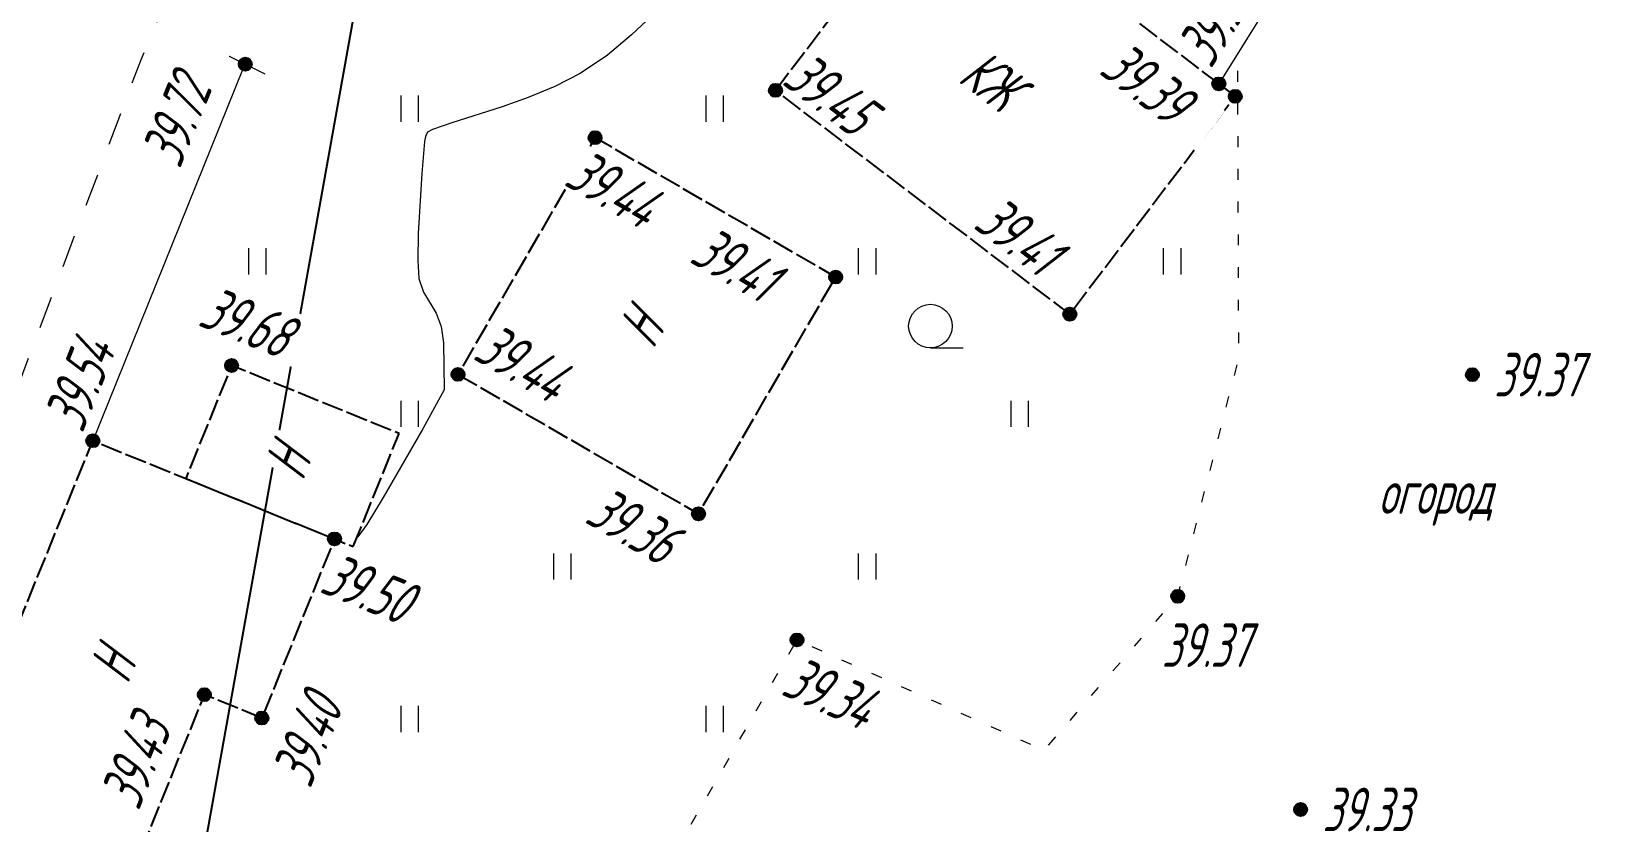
# Model space of a CAD drawing. Extents: x 2208637 to 2213412, y 575334 to 577367.
# Drawn here: x 2211046.31 to 2211082.22, y 576419.92 to 576438.08 of the extents above; entities that cross this region are included whole.
import ezdxf
from ezdxf.enums import TextEntityAlignment as Align

# ---------------------------------------------------------------- set-up
doc = ezdxf.new("R2010")
doc.units = 0
doc.header["$LTSCALE"] = 0.5
for name, pattern in [('2000_13', [1, 1, 0]), ('2000_366_2', [1.5, 0.5, -1]), ('500_189_3_2', [3, 1.5, -1.5])]:
    doc.linetypes.add(name, pattern=pattern)
doc.layers.get('0').update_dxf_attribs({"lineweight": 25})
for name, color, linetype, lineweight in [('ИИ_ГОРИЗОНТАЛИ_ОСН', 32, 'Continuous', 15), ('ИИ_ДОРОГИ_АД', 7, 'Continuous', 25), ('ИИ_ОГРАДЫ', 7, 'Continuous', 25), ('ИИ_ОТМЕТКИ', 7, 'Continuous', 25), ('ИИ_СООРУЖЕНИЯ', 7, 'Continuous', 25), ('ИИ_ТРАССЫ_КЛС', 5, 'Continuous', 40), ('ИИ_УГОДЬЯ', 7, 'Continuous', 25)]:
    doc.layers.add(name, color=color, linetype=linetype, lineweight=lineweight)
doc.styles.add('GOST 2.304', font='cs_gost2304.shx', dxfattribs={"width": 0.8, "oblique": 15})
doc.linetypes.add('2000_417_2', pattern='A,0,[3,Topography.shx,S=1,R=0,X=0,Y=0],-1.5', length=1.5)
doc.linetypes.add('2000_475_1', pattern='A,3,[1,Topography.shx,S=0.5,R=90,X=0,Y=0],0', length=3)

# ---------------------------------------------------------------- blocks, each defined once
blk = doc.blocks.new('Лист 024_УС_ПК2+00-ПК8+57.26|2000_473')
at = {"color": 0, "linetype": 'Continuous', "lineweight": -2}
blk.add_lwpolyline([(0, 1), (0, -1)], dxfattribs=at)
blk = doc.blocks.new('500_401')
at = {"color": 0, "linetype": 'Continuous', "lineweight": -2}
for points in [[(-0.4, 0), (-0.4, 1.2)], [(0.4, 0), (0.4, 1.2)]]:
    blk.add_lwpolyline(points, dxfattribs=at)
blk = doc.blocks.new('500_379')
at = {"color": 0, "linetype": 'Continuous', "lineweight": -2}
blk.add_lwpolyline([(0, -1), (1.5, -1)], dxfattribs=at)
blk.add_circle((0, 0), 1, dxfattribs=at)
blk = doc.blocks.new('500_330_1')
at = {"linetype": 'Continuous', "lineweight": -2}
h = blk.add_hatch(color=0, dxfattribs=at)
h.dxf.hatch_style = 1
edge = h.paths.add_edge_path()
edge.add_arc((0, 0), 0.3, 0, 360)
at = {"color": 0, "linetype": 'Continuous', "lineweight": -2}
blk.add_circle((0, 0), 0.3, dxfattribs=at)
at = {"color": 0, "linetype": 'Continuous', "lineweight": -2, "style": 'GOST 2.304', "flags": 1}
for tag, p in [('Номер', (-1, -1)), ('Номер_рабочей_станции', (-1, -3.5))]:
    blk.add_attdef(tag, text='', height=2, dxfattribs=at).set_placement(p, align=Align.RIGHT)
at = {"color": 0, "linetype": 'Continuous', "lineweight": -2, "style": 'GOST 2.304'}
blk.add_attdef('Высота', (1, -1), '', height=2, dxfattribs=at)
at = {"color": 0, "linetype": 'Continuous', "lineweight": -2, "style": 'GOST 2.304', "flags": 1}
blk.add_attdef('Код', (0, -3.5), '', height=2, dxfattribs=at)

msp = doc.modelspace()

# ---------------------------------------------------------------- linework, layer by layer
at = {"layer": 'ИИ_ГОРИЗОНТАЛИ_ОСН', "elevation": 39.5, "flags": 128}
for points in [[(2211060.907, 576438.761), (2211060.089, 576437.994), (2211059.532, 576437.532), (2211058.906, 576437.11), (2211058.328, 576436.813), (2211057.714, 576436.557), (2211057.118, 576436.344), (2211055.959, 576435.98), (2211055.515, 576435.821), (2211055.407, 576435.765), (2211055.361, 576435.664), (2211055.338, 576435.546), (2211055.276, 576434.817), (2211055.193, 576433.436), (2211055.181, 576432.815), (2211055.207, 576432.409), (2211055.313, 576432.088), (2211055.6, 576431.612), (2211055.716, 576431.304), (2211055.775, 576430.931), (2211055.786, 576429.853), (2211055.299, 576428.957), (2211054.389, 576427.382), (2211054.01, 576426.763), (2211053.806, 576426.482), (2211053.789, 576426.477)], [(2211053.298, 576426.418), (2211053.252, 576426.388)]]:
    msp.add_lwpolyline(points, dxfattribs=at)
at = {"layer": 'ИИ_ДОРОГИ_АД', "color": 7, "linetype": '500_189_3_2', "lineweight": 20, "flags": 128}
msp.add_lwpolyline([(2211074.406, 576451.439), (2211067.486, 576456.207), (2211064.94, 576456.8), (2211063.45, 576457.33), (2211061.46, 576457.55), (2211058.01, 576455.86), (2211055.08, 576452.17), (2211054.33, 576450.47), (2211048.829, 576437.44), (2211045.603, 576428.882), (2211044.022, 576424.863), (2211041.717, 576419.004)], dxfattribs=at)
at = {"layer": 'ИИ_ОГРАДЫ', "linetype": '2000_475_1', "lineweight": 20, "flags": 128}
for points in [[(2211078.809, 576445.278), (2211073.568, 576436.87)], [(2211051.221, 576437.322), (2211051.176, 576437.231), (2211047.722, 576428.682)]]:
    msp.add_lwpolyline(points, dxfattribs=at)
at = {"layer": 'ИИ_СООРУЖЕНИЯ', "linetype": '2000_13', "flags": 128}
for points in [[(2211063.391, 576436.722), (2211065.72, 576439.785), (2211067.189, 576441.718), (2211073.568, 576436.87), (2211073.944, 576436.584), (2211070.147, 576431.587)], [(2211056.104, 576430.206), (2211061.625, 576427.006), (2211064.773, 576432.437), (2211059.251, 576435.636)], [(2211047.652, 576416.38), (2211043.424, 576418.097), (2211047.722, 576428.682), (2211053.269, 576426.43), (2211051.602, 576422.322), (2211050.282, 576422.858)]]:
    msp.add_lwpolyline(points, close=True, dxfattribs=at)
msp.add_lwpolyline([(2211053.699, 576426.255), (2211054.752, 576428.848), (2211050.907, 576430.409), (2211049.854, 576427.816), (2211053.269, 576426.43), (2211053.699, 576426.255)], dxfattribs=at)
at = {"layer": 'ИИ_ТРАССЫ_КЛС', "lineweight": 25, "flags": 128}
msp.add_lwpolyline([(2211060.149, 576474.317), (2211048.614, 576410.066), (2211038.503, 576410.066)], dxfattribs=at)
at = {"layer": 'ИИ_УГОДЬЯ', "linetype": '2000_366_2', "lineweight": 20, "flags": 128}
msp.add_lwpolyline([(2211059.214, 576415.982), (2211063.885, 576424.114), (2211069.556, 576421.581), (2211072.625, 576425.114), (2211074.026, 576430.579), (2211074.002, 576437.567)], dxfattribs=at)

# ---------------------------------------------------------------- block references
at = {"layer": 'ИИ_ОГРАДЫ', "lineweight": 20, "ltscale": 0.5, "xscale": 0.5, "yscale": 0.5, "zscale": 0.5, "rotation": 63.78083373956723}
msp.add_blockref('Лист 024_УС_ПК2+00-ПК8+57.26|2000_473', (2211051.221, 576437.322), dxfattribs=at)
at = {"layer": 'ИИ_УГОДЬЯ', "lineweight": 20, "xscale": 0.5, "yscale": 0.5, "zscale": 0.5}
for name, p in [('500_401', (2211055, 576436)), ('500_401', (2211062, 576436)), ('500_401', (2211051.5, 576432.5)), ('500_401', (2211065.5, 576432.5)), ('500_401', (2211072.5, 576432.5)), ('500_379', (2211066.948, 576431.313)), ('500_401', (2211055, 576429)), ('500_401', (2211069, 576429)), ('500_401', (2211058.5, 576425.5)), ('500_401', (2211065.5, 576425.5)), ('500_401', (2211055, 576422)), ('500_401', (2211062, 576422))]:
    msp.add_blockref(name, p, dxfattribs=at)

# ---------------------------------------------------------------- wipeouts: each hides what was drawn before it
at = {"lineweight": 0}
for points, layer in [([(2211079.937, 576429.629), (2211082.765, 576429.629), (2211082.765, 576430.769), (2211079.937, 576430.769)], 'ИИ_ОТМЕТКИ'), ([(2211075.995, 576419.653), (2211078.803, 576419.653), (2211078.803, 576420.793), (2211075.995, 576420.793)], 'ИИ_ОТМЕТКИ'), ([(2211077.281, 576426.935), (2211080.962, 576426.935), (2211080.962, 576428.106), (2211077.281, 576428.106)], 'ИИ_УГОДЬЯ')]:
    msp.add_wipeout(points, dxfattribs=at).dxf.layer = layer

# ---------------------------------------------------------------- next in the draw order: block references
at = {"layer": 'ИИ_ОТМЕТКИ'}
ref = msp.add_blockref('500_330_1', (2211079.387, 576430.199, 39.373), dxfattribs=dict(at, xscale=0.5, yscale=0.5, zscale=0.5))
ref.add_attrib('Высота', '39.37', (2211079.887, 576429.699, -26.248), dxfattribs={"layer": '0', "color": 0, "linetype": 'Continuous', "lineweight": -2, "height": 1, "style": 'GOST 2.304', "oblique": 15, "width": 0.8})
ref = msp.add_blockref('500_330_1', (2211075.445, 576420.223, 39.325), dxfattribs=dict(at, xscale=0.5, yscale=0.5, zscale=0.5))
ref.add_attrib('Высота', '39.33', (2211075.945, 576419.723, -26.217), dxfattribs={"layer": '0', "color": 0, "linetype": 'Continuous', "lineweight": -2, "height": 1, "style": 'GOST 2.304', "oblique": 15, "width": 0.8})

# ---------------------------------------------------------------- next in the draw order: texts
at = {"layer": 'ИИ_УГОДЬЯ', "linetype": '2000_417_2', "lineweight": 20, "ltscale": 0.5, "style": 'GOST 2.304', "oblique": 15, "width": 0.8}
msp.add_text('огород', height=1, dxfattribs=at).set_placement((2211077.231, 576427.005, -88.25))

# ---------------------------------------------------------------- next in the draw order: wipeouts: each hides what was drawn before it
at = {"lineweight": 0}
for points, layer in [([(2211073.473, 576437.203), (2211074.959, 576439.586), (2211073.991, 576440.189), (2211072.506, 576437.806)], 'ИИ_ОТМЕТКИ'), ([(2211049.802, 576434.922), (2211050.871, 576437.565), (2211049.742, 576438.021), (2211048.673, 576435.378)], 'ИИ_ОТМЕТКИ'), ([(2211067.901, 576433.497), (2211070.057, 576431.859), (2211070.746, 576432.766), (2211068.591, 576434.405)], 'ИИ_ОТМЕТКИ'), ([(2211061.394, 576432.711), (2211063.737, 576431.353), (2211064.309, 576432.34), (2211061.966, 576433.698)], 'ИИ_ОТМЕТКИ'), ([(2211050.126, 576431.255), (2211052.728, 576430.199), (2211053.178, 576431.308), (2211050.577, 576432.365)], 'ИИ_ОТМЕТКИ'), ([(2211047.566, 576428.855), (2211048.565, 576431.328), (2211047.508, 576431.755), (2211046.509, 576429.283)], 'ИИ_ОТМЕТКИ'), ([(2211056.427, 576430.488), (2211058.786, 576429.12), (2211059.358, 576430.107), (2211056.998, 576431.474)], 'ИИ_ОТМЕТКИ'), ([(2211058.989, 576426.741), (2211061.349, 576425.373), (2211061.95, 576426.41), (2211059.589, 576427.777)], 'ИИ_ОТМЕТКИ'), ([(2211052.917, 576425.137), (2211055.518, 576424.081), (2211055.947, 576425.137), (2211053.345, 576426.194)], 'ИИ_ОТМЕТКИ'), ([(2211072.308, 576423.423), (2211075.136, 576423.423), (2211075.136, 576424.563), (2211072.308, 576424.563)], 'ИИ_ОТМЕТКИ'), ([(2211052.796, 576420.701), (2211053.875, 576423.358), (2211052.819, 576423.787), (2211051.74, 576421.13)], 'ИИ_ОТМЕТКИ'), ([(2211063.506, 576422.789), (2211065.942, 576421.701), (2211066.407, 576422.742), (2211063.971, 576423.829)], 'ИИ_ОТМЕТКИ'), ([(2211067.55, 576436.857), (2211068.893, 576435.835), (2211069.583, 576436.743), (2211068.239, 576437.764)], 'ИИ_СООРУЖЕНИЯ'), ([(2211060.671, 576430.774), (2211061.096, 576431.507), (2211060.11, 576432.079), (2211059.685, 576431.345)], 'ИИ_СООРУЖЕНИЯ'), ([(2211052.626, 576427.758), (2211052.945, 576428.544), (2211051.888, 576428.972), (2211051.569, 576428.187)], 'ИИ_СООРУЖЕНИЯ'), ([(2211048.611, 576423.094), (2211048.93, 576423.88), (2211047.873, 576424.309), (2211047.554, 576423.523)], 'ИИ_СООРУЖЕНИЯ')]:
    msp.add_wipeout(points, dxfattribs=at).dxf.layer = layer

# ---------------------------------------------------------------- next in the draw order: block references
at = {"layer": 'ИИ_ОТМЕТКИ'}
ref = msp.add_blockref('500_330_1', (2211051.221, 576437.322, 39.724), dxfattribs=dict(at, xscale=0.5, yscale=0.5, zscale=0.5, rotation=67.99651370906551))
ref.add_attrib('Высота', '39.72', (2211049.719, 576434.902), dxfattribs={"layer": '0', "color": 0, "linetype": 'Continuous', "lineweight": -2, "height": 1, "rotation": 67.9965, "style": 'GOST 2.304', "oblique": 15, "width": 0.8})
ref = msp.add_blockref('500_330_1', (2211070.147, 576431.587, 39.407), dxfattribs=dict(at, xscale=0.4999999999999998, yscale=0.4999999999999998, zscale=0.4999999999999998, rotation=322.7620781796322))
ref.add_attrib('Высота', '39.41', (2211067.903, 576433.583), dxfattribs={"layer": '0', "color": 0, "linetype": 'Continuous', "lineweight": -2, "height": 1, "rotation": 322.7621, "style": 'GOST 2.304', "oblique": 15, "width": 0.8})
ref = msp.add_blockref('500_330_1', (2211050.907, 576430.409, 39.683), dxfattribs=dict(at, xscale=0.5, yscale=0.5, zscale=0.5, rotation=337.9019877660228))
ref.add_attrib('Высота', '39.68', (2211050.106, 576431.339), dxfattribs={"layer": '0', "color": 0, "linetype": 'Continuous', "lineweight": -2, "height": 1, "rotation": 337.902, "style": 'GOST 2.304', "oblique": 15, "width": 0.8})
ref = msp.add_blockref('500_330_1', (2211056.104, 576430.206, 39.438), dxfattribs=dict(at, xscale=0.5, yscale=0.5, zscale=0.5, rotation=329.9070194328324))
ref.add_attrib('Высота', '39.44', (2211056.419, 576430.573), dxfattribs={"layer": '0', "color": 0, "linetype": 'Continuous', "lineweight": -2, "height": 1, "rotation": 329.907, "style": 'GOST 2.304', "oblique": 15, "width": 0.8})
ref = msp.add_blockref('500_330_1', (2211047.722, 576428.682, 39.537), dxfattribs=dict(at, xscale=0.5, yscale=0.5, zscale=0.5, rotation=67.99651370906551))
ref.add_attrib('Высота', '39.54', (2211047.482, 576428.835), dxfattribs={"layer": '0', "color": 0, "linetype": 'Continuous', "lineweight": -2, "height": 1, "rotation": 67.9965, "style": 'GOST 2.304', "oblique": 15, "width": 0.8})
ref = msp.add_blockref('500_330_1', (2211061.625, 576427.006, 39.359), dxfattribs=dict(at, xscale=0.5, yscale=0.5, zscale=0.5, rotation=329.9070194328324))
ref.add_attrib('Высота', '39.36', (2211058.981, 576426.827), dxfattribs={"layer": '0', "color": 0, "linetype": 'Continuous', "lineweight": -2, "height": 1, "rotation": 329.907, "style": 'GOST 2.304', "oblique": 15, "width": 0.8})
ref = msp.add_blockref('500_330_1', (2211053.269, 576426.43, 39.501), dxfattribs=dict(at, xscale=0.5, yscale=0.5, zscale=0.5, rotation=337.9019877669521))
ref.add_attrib('Высота', '39.50', (2211052.897, 576425.221), dxfattribs={"layer": '0', "color": 0, "linetype": 'Continuous', "lineweight": -2, "height": 1, "rotation": 337.902, "style": 'GOST 2.304', "oblique": 15, "width": 0.8})
ref = msp.add_blockref('500_330_1', (2211072.625, 576425.114, 39.37), dxfattribs=dict(at, xscale=0.5, yscale=0.5, zscale=0.5))
ref.add_attrib('Высота', '39.37', (2211072.258, 576423.493), dxfattribs={"layer": '0', "color": 0, "linetype": 'Continuous', "lineweight": -2, "height": 1, "style": 'GOST 2.304', "oblique": 15, "width": 0.8})
ref = msp.add_blockref('500_330_1', (2211063.885, 576424.114, 39.338), dxfattribs=dict(at, xscale=0.5, yscale=0.5, zscale=0.5, rotation=335.9336127938972))
ref.add_attrib('Высота', '39.34', (2211063.489, 576422.873), dxfattribs={"layer": '0', "color": 0, "linetype": 'Continuous', "lineweight": -2, "height": 1, "rotation": 335.9336, "style": 'GOST 2.304', "oblique": 15, "width": 0.8})
ref = msp.add_blockref('500_330_1', (2211051.602, 576422.322, 39.398), dxfattribs=dict(at, xscale=0.4999999999999999, yscale=0.4999999999999999, zscale=0.4999999999999999, rotation=67.901987764414))
ref.add_attrib('Высота', '39.40', (2211052.713, 576420.681), dxfattribs={"layer": '0', "color": 0, "linetype": 'Continuous', "lineweight": -2, "height": 1, "rotation": 67.902, "style": 'GOST 2.304', "oblique": 15, "width": 0.8})

# ---------------------------------------------------------------- next in the draw order: texts
at = {"layer": 'ИИ_СООРУЖЕНИЯ', "ltscale": 0.5, "style": 'GOST 2.304', "oblique": 15, "width": 0.8}
for rotation, p in [(59.907, (2211060.585, 576430.765)), (67.902, (2211052.542, 576427.738))]:
    msp.add_text('Н', height=1, rotation=rotation, dxfattribs=at).set_placement(p)

# ---------------------------------------------------------------- next in the draw order: wipeouts: each hides what was drawn before it
at = {"lineweight": 0}
for points in [[(2211065.735, 576439.203), (2211068.018, 576437.467), (2211068.708, 576438.375), (2211066.425, 576440.11)], [(2211070.785, 576437.038), (2211073.021, 576435.339), (2211073.711, 576436.247), (2211071.475, 576437.946)], [(2211058.515, 576434.479), (2211060.875, 576433.112), (2211061.446, 576434.098), (2211059.087, 576435.465)], [(2211048.857, 576420.193), (2211049.936, 576422.851), (2211048.88, 576423.279), (2211047.801, 576420.622)]]:
    msp.add_wipeout(points, dxfattribs=at).dxf.layer = 'ИИ_ОТМЕТКИ'

# ---------------------------------------------------------------- next in the draw order: block references
at = {"layer": 'ИИ_ОТМЕТКИ'}
ref = msp.add_blockref('500_330_1', (2211073.568, 576436.87, 39.39), dxfattribs=dict(at, xscale=0.5, yscale=0.5, zscale=0.5, rotation=58.05825374202207))
ref.add_attrib('Высота', '39.39', (2211073.387, 576437.197), dxfattribs={"layer": '0', "color": 0, "linetype": 'Continuous', "lineweight": -2, "height": 1, "rotation": 58.0583, "style": 'GOST 2.304', "oblique": 15, "width": 0.8})
ref = msp.add_blockref('500_330_1', (2211073.944, 576436.584, 39.39), dxfattribs=dict(at, xscale=0.4999999999999998, yscale=0.4999999999999998, zscale=0.4999999999999998, rotation=322.7620781796322))
ref.add_attrib('Высота', '39.39', (2211070.788, 576437.124), dxfattribs={"layer": '0', "color": 0, "linetype": 'Continuous', "lineweight": -2, "height": 1, "rotation": 322.7621, "style": 'GOST 2.304', "oblique": 15, "width": 0.8})
ref = msp.add_blockref('500_330_1', (2211059.251, 576435.636, 39.443), dxfattribs=dict(at, xscale=0.5, yscale=0.5, zscale=0.5, rotation=329.9070194328324))
ref.add_attrib('Высота', '39.44', (2211058.507, 576434.565), dxfattribs={"layer": '0', "color": 0, "linetype": 'Continuous', "lineweight": -2, "height": 1, "rotation": 329.907, "style": 'GOST 2.304', "oblique": 15, "width": 0.8})
ref = msp.add_blockref('500_330_1', (2211064.773, 576432.437, 39.414), dxfattribs=dict(at, xscale=0.5, yscale=0.5, zscale=0.5, rotation=329.9070194328324))
ref.add_attrib('Высота', '39.41', (2211061.386, 576432.797), dxfattribs={"layer": '0', "color": 0, "linetype": 'Continuous', "lineweight": -2, "height": 1, "rotation": 329.907, "style": 'GOST 2.304', "oblique": 15, "width": 0.8})
ref = msp.add_blockref('500_330_1', (2211050.282, 576422.858, 39.425), dxfattribs=dict(at, xscale=0.5, yscale=0.5, zscale=0.5, rotation=67.90198775732799))
ref.add_attrib('Высота', '39.43', (2211048.774, 576420.173), dxfattribs={"layer": '0', "color": 0, "linetype": 'Continuous', "lineweight": -2, "height": 1, "rotation": 67.902, "style": 'GOST 2.304', "oblique": 15, "width": 0.8})

# ---------------------------------------------------------------- next in the draw order: texts
at = {"layer": 'ИИ_СООРУЖЕНИЯ', "ltscale": 0.5, "style": 'GOST 2.304', "oblique": 15, "width": 0.8}
for s, rotation, p in [('КЖ', 322.7621, (2211067.552, 576436.943, -88.25)), ('Н', 67.902, (2211048.527, 576423.074))]:
    msp.add_text(s, height=1, rotation=rotation, dxfattribs=at).set_placement(p)

# ---------------------------------------------------------------- next in the draw order: wipeouts: each hides what was drawn before it
at = {"lineweight": 0}
msp.add_wipeout([(2211063.512, 576436.794), (2211065.795, 576435.058), (2211066.485, 576435.966), (2211064.201, 576437.702)], dxfattribs=at).dxf.layer = 'ИИ_ОТМЕТКИ'

# ---------------------------------------------------------------- next in the draw order: block references
at = {"layer": 'ИИ_ОТМЕТКИ'}
ref = msp.add_blockref('500_330_1', (2211063.391, 576436.722, 39.452), dxfattribs=dict(at, xscale=0.4999999999999998, yscale=0.4999999999999998, zscale=0.4999999999999998, rotation=322.7620781796322))
ref.add_attrib('Высота', '39.45', (2211063.514, 576436.88), dxfattribs={"layer": '0', "color": 0, "linetype": 'Continuous', "lineweight": -2, "height": 1, "rotation": 322.7621, "style": 'GOST 2.304', "oblique": 15, "width": 0.8})

doc.saveas('drawing.dxf')
